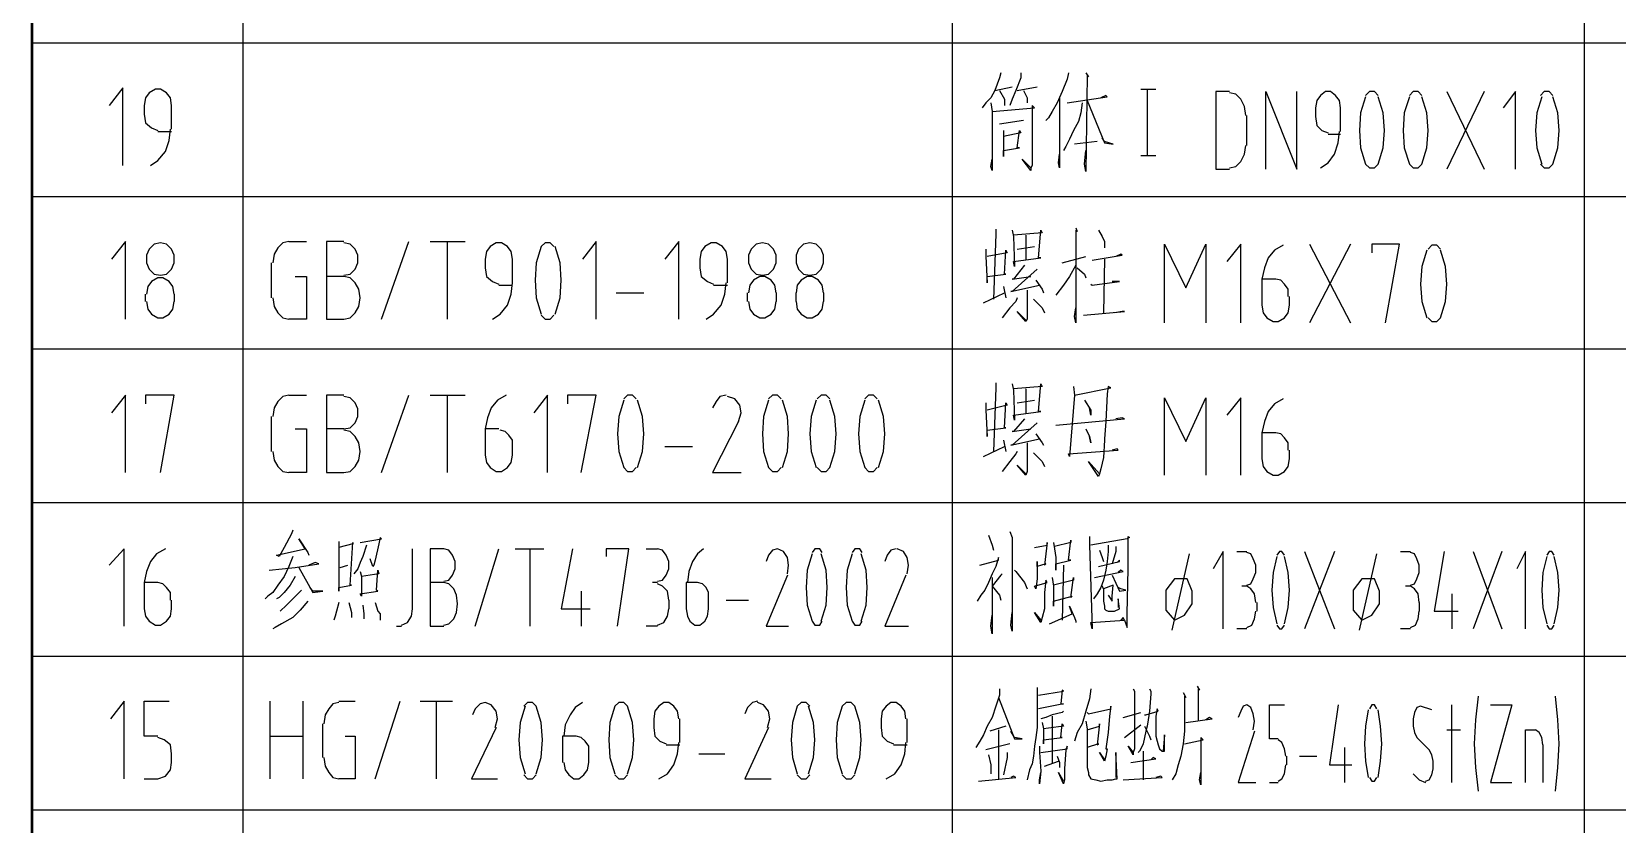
# Model space of a CAD drawing. Header units: millimetres. Extents: x -830 to 4759, y -3917 to 4295.
# Drawn here: x 2959 to 3786, y -2190 to -1777 of the extents above; entities that cross this region are included whole.
import ezdxf

# ---------------------------------------------------------------- set-up
doc = ezdxf.new("R2010")
doc.units = ezdxf.units.MM
doc.layers.add('1', color=7, linetype='Continuous')

msp = doc.modelspace()

# ---------------------------------------------------------------- linework, layer by layer
at = {"layer": '1', "color": 0, "lineweight": 50}
for points in [[(2959.08, -1702.61), (2959.08, -1782.75)], [(2959.08, -1782.75), (2959.08, -1862.9)], [(2959.08, -1862.9), (2959.08, -1942.39)], [(2959.08, -1942.39), (2959.08, -2022.54)], [(2959.08, -2022.54), (2959.08, -2102.69)], [(2959.08, -2102.69), (2959.08, -2182.83)], [(2959.08, -2182.83), (2959.08, -2262.33)]]:
    msp.add_lwpolyline(points, dxfattribs=at)
at = {"layer": '1', "color": 0, "lineweight": 25}
for points in [[(3069.2, -1702.61), (3069.2, -1782.75)], [(3439.31, -1702.61), (3439.31, -1782.75)], [(3769.02, -1702.61), (3769.02, -1782.75)], [(2959.08, -1782.75), (4758.8, -1782.75)], [(2959.08, -1782.75), (4758.8, -1782.75)], [(3069.2, -1782.75), (3069.2, -1862.9)], [(3439.31, -1782.75), (3439.31, -1862.9)], [(3769.02, -1782.75), (3769.02, -1862.9)], [(3464.73, -1798.39), (3464.07, -1801), (3461.47, -1807.51), (3459.51, -1811.42), (3456.91, -1814.03), (3454.95, -1816.64)], [(3475.15, -1798.39), (3475.15, -1801), (3472.54, -1807.51), (3470.59, -1812.07), (3469.29, -1815.33)], [(3499.91, -1798.39), (3499.26, -1801.65), (3496.65, -1808.16), (3494.05, -1814.03), (3491.44, -1818.59), (3489.49, -1821.85), (3488.18, -1823.15)], [(3509.03, -1798.39), (3510.34, -1800.35), (3509.69, -1799.69), (3509.03, -1849.87), (3508.38, -1845.96), (3509.03, -1838.79)], [(3006.65, -1846.61), (3006.65, -1806.21), (2999.48, -1815.33)], [(3032.06, -1815.33), (3031.41, -1811.42), (3029.46, -1808.82), (3026.2, -1806.86), (3023.59, -1806.86), (3020.33, -1808.82), (3018.38, -1811.42), (3017.73, -1815.33)], [(3461.47, -1807.51), (3470.59, -1805.56)], [(3464.07, -1807.51), (3466.68, -1812.07), (3466.68, -1815.33)], [(3473.2, -1807.51), (3483.62, -1805.56)], [(3476.45, -1807.51), (3478.41, -1811.42), (3478.41, -1814.03)], [(3495.35, -1810.77), (3495.35, -1847.91), (3494.7, -1845.31), (3495.35, -1840.74)], [(3499.26, -1814.03), (3520.11, -1810.77), (3519.46, -1810.12), (3516.85, -1811.42)], [(3537.7, -1806.86), (3545.52, -1806.86)], [(3540.96, -1806.86), (3540.96, -1841.4)], [(3583.97, -1808.16), (3576.8, -1808.16), (3576.8, -1848.56)], [(3592.44, -1820.55), (3591.79, -1815.98), (3589.83, -1812.07), (3587.23, -1809.47), (3583.97, -1808.82)], [(3602.86, -1848.56), (3602.86, -1808.16), (3619.15, -1848.56), (3619.15, -1808.16)], [(3641.96, -1816.64), (3641.31, -1812.73), (3639.35, -1810.12), (3636.75, -1808.16), (3634.14, -1808.16), (3631.54, -1810.12), (3629.58, -1812.73), (3628.93, -1816.64)], [(3654.99, -1810.77), (3652.39, -1819.24), (3651.73, -1828.36), (3652.39, -1837.49), (3654.99, -1845.96)], [(3661.51, -1810.12), (3659.55, -1808.16), (3656.95, -1808.16), (3654.99, -1810.12)], [(3654.99, -1845.96), (3656.95, -1847.91), (3659.55, -1847.91), (3661.51, -1845.96), (3664.12, -1837.49), (3664.77, -1828.36), (3664.12, -1819.24), (3661.51, -1810.77)], [(3677.8, -1810.77), (3675.19, -1819.24), (3674.54, -1828.36), (3675.19, -1837.49), (3677.8, -1845.96)], [(3684.31, -1810.12), (3682.36, -1808.16), (3679.75, -1808.16), (3677.8, -1810.12)], [(3677.8, -1845.96), (3679.75, -1847.91), (3682.36, -1847.91), (3684.31, -1845.96), (3686.92, -1837.49), (3687.57, -1828.36), (3686.92, -1819.24), (3684.31, -1810.77)], [(3697.35, -1808.16), (3716.89, -1848.56)], [(3716.89, -1808.16), (3697.35, -1848.56)], [(3733.18, -1848.56), (3733.18, -1808.16), (3726.67, -1816.64)], [(3746.87, -1810.77), (3744.26, -1819.24), (3743.61, -1828.36), (3744.26, -1837.49), (3746.87, -1845.96)], [(3752.73, -1810.12), (3750.78, -1808.16), (3748.17, -1808.16), (3746.22, -1810.12)], [(3746.22, -1845.96), (3748.17, -1847.91), (3750.78, -1847.91), (3752.73, -1845.96), (3755.34, -1837.49), (3755.99, -1828.36), (3755.34, -1819.24), (3752.73, -1810.77)], [(3017.73, -1815.33), (3017.73, -1819.89)], [(3032.06, -1827.71), (3032.06, -1815.33)], [(3459.51, -1814.03), (3460.16, -1818.59), (3460.16, -1834.23), (3460.16, -1849.22), (3459.51, -1847.26), (3460.16, -1843.35)], [(3460.16, -1818.59), (3482.32, -1816.64), (3481.02, -1815.33), (3481.02, -1819.24), (3481.02, -1842.05), (3481.02, -1846.61), (3480.36, -1847.91), (3480.36, -1849.22), (3475.8, -1843.35), (3480.36, -1847.91)], [(3507.08, -1814.03), (3506.43, -1819.24), (3505.12, -1823.8), (3502.52, -1828.36), (3500.56, -1832.93), (3498.61, -1836.84), (3497.31, -1838.79)], [(3509.69, -1812.73), (3518.81, -1834.88), (3523.37, -1835.53), (3518.81, -1834.23), (3517.51, -1832.27)], [(3628.93, -1816.64), (3628.93, -1821.2)], [(3641.96, -1829.02), (3641.96, -1816.64)], [(3017.73, -1819.89), (3018.38, -1824.45), (3021.64, -1827.06), (3024.9, -1828.36)], [(3020.99, -1846.61), (3024.9, -1844), (3028.81, -1839.44), (3030.76, -1833.58), (3031.41, -1827.71)], [(3476.45, -1823.15), (3464.07, -1825.11)], [(3593.09, -1836.18), (3593.09, -1820.55)], [(3628.93, -1821.2), (3629.58, -1825.76), (3632.19, -1828.36), (3635.44, -1829.67)], [(3024.9, -1829.02), (3032.06, -1829.02)], [(3466.03, -1828.36), (3466.03, -1831.62), (3466.03, -1842.05), (3466.03, -1838.79), (3474.5, -1837.49), (3473.2, -1837.49), (3474.5, -1828.36), (3475.15, -1829.67), (3466.03, -1831.62)], [(3514.9, -1834.23), (3503.17, -1835.53)], [(3583.97, -1847.91), (3587.23, -1847.26), (3589.83, -1844.65), (3591.79, -1840.74), (3592.44, -1836.18)], [(3631.54, -1847.91), (3635.44, -1845.31), (3638.7, -1840.74), (3640.66, -1834.88), (3641.31, -1829.02)], [(3635.44, -1830.32), (3641.96, -1830.32)], [(3537.7, -1841.4), (3545.52, -1841.4)], [(3576.8, -1848.56), (3583.97, -1848.56)], [(2959.08, -1862.9), (4758.8, -1862.9)], [(2959.08, -1862.9), (4758.8, -1862.9)], [(3069.2, -1862.9), (3069.2, -1942.39)], [(3439.31, -1862.9), (3439.31, -1942.39)], [(3769.02, -1862.9), (3769.02, -1942.39)], [(3462.12, -1879.84), (3462.12, -1882.45), (3460.82, -1916.33)], [(3470.59, -1880.49), (3471.24, -1883.75), (3471.89, -1899.39), (3471.24, -1896.78), (3485.58, -1894.83), (3484.27, -1894.83), (3485.58, -1880.49), (3486.23, -1881.8), (3471.24, -1883.1)], [(3477.76, -1883.1), (3477.76, -1896.13)], [(3503.82, -1879.19), (3504.47, -1881.14), (3503.82, -1880.49), (3503.82, -1928.71), (3503.17, -1925.45), (3503.82, -1920.89)], [(3515.55, -1880.49), (3517.51, -1883.75), (3518.81, -1886.36), (3518.81, -1889.61)], [(3007.95, -1926.76), (3007.95, -1886.36), (3000.79, -1895.48)], [(3026.2, -1887.01), (3022.94, -1887.66), (3020.33, -1890.27), (3019.03, -1893.52), (3019.03, -1897.43), (3020.33, -1900.69), (3022.94, -1903.3), (3026.2, -1903.95), (3029.46, -1903.3), (3032.06, -1900.69), (3033.37, -1897.43), (3033.37, -1893.52), (3032.06, -1890.27), (3029.46, -1887.66), (3026.2, -1887.01)], [(3093.31, -1886.36), (3090.06, -1887.01), (3087.45, -1889.61), (3085.49, -1892.87), (3084.84, -1897.43)], [(3093.31, -1886.36), (3102.44, -1886.36)], [(3121.98, -1886.36), (3112.86, -1886.36), (3112.86, -1926.76)], [(3121.98, -1903.95), (3125.24, -1903.3), (3127.85, -1900.69), (3129.15, -1897.43), (3129.15, -1893.52), (3127.85, -1890.27), (3125.24, -1887.66), (3121.98, -1887.01)], [(3141.53, -1926.76), (3155.87, -1886.36)], [(3166.94, -1886.36), (3185.19, -1886.36)], [(3176.07, -1926.76), (3176.07, -1886.36)], [(3209.95, -1895.48), (3209.3, -1891.57), (3207.34, -1888.96), (3204.09, -1887.01), (3201.48, -1887.01), (3198.22, -1888.96), (3196.27, -1891.57), (3195.61, -1895.48)], [(3231.45, -1888.96), (3229.5, -1887.01), (3226.89, -1887.01), (3224.94, -1888.96), (3222.33, -1897.43), (3221.68, -1906.56), (3222.33, -1915.68), (3224.94, -1924.15)], [(3232.1, -1924.15), (3234.71, -1915.68), (3235.36, -1906.56), (3234.71, -1897.43), (3232.1, -1888.96)], [(3253.61, -1926.76), (3253.61, -1886.36), (3246.44, -1895.48)], [(3296.61, -1926.76), (3296.61, -1886.36), (3289.45, -1895.48)], [(3322.03, -1895.48), (3321.37, -1891.57), (3319.42, -1888.96), (3316.16, -1887.01), (3313.55, -1887.01), (3310.3, -1888.96), (3308.34, -1891.57), (3307.69, -1895.48)], [(3340.27, -1887.01), (3337.01, -1887.66), (3334.41, -1890.27), (3333.1, -1893.52), (3333.1, -1897.43), (3334.41, -1900.69), (3337.01, -1903.3), (3340.27, -1903.95), (3343.53, -1903.3), (3346.13, -1900.69), (3347.44, -1897.43), (3347.44, -1893.52), (3346.13, -1890.27), (3343.53, -1887.66), (3340.27, -1887.01)], [(3365.03, -1887.01), (3361.77, -1887.66), (3359.17, -1890.27), (3357.86, -1893.52), (3357.86, -1897.43), (3359.17, -1900.69), (3361.77, -1903.3), (3365.03, -1903.95), (3368.29, -1903.3), (3370.9, -1900.69), (3372.2, -1897.43), (3372.2, -1893.52), (3370.9, -1890.27), (3368.29, -1887.66), (3365.03, -1887.01)], [(3456.91, -1890.27), (3456.91, -1894.18), (3457.56, -1907.86), (3457.56, -1904.6), (3467.33, -1903.3), (3466.68, -1903.3), (3467.33, -1890.92), (3467.98, -1892.22), (3457.56, -1894.18)], [(3473.2, -1890.27), (3482.32, -1888.96)], [(3496.65, -1897.43), (3509.03, -1894.18)], [(3512.29, -1896.13), (3527.93, -1893.52), (3527.28, -1892.87), (3524.67, -1894.18)], [(3550.09, -1928.71), (3550.09, -1887.66), (3561.16, -1910.47), (3571.59, -1887.66), (3571.59, -1928.71)], [(3589.83, -1928.71), (3589.83, -1887.66), (3582.67, -1896.78)], [(3611.99, -1888.31), (3607.43, -1890.92), (3604.17, -1894.83), (3602.21, -1900.04), (3600.91, -1905.9)], [(3625.67, -1887.66), (3647.17, -1928.71)], [(3647.17, -1887.66), (3625.67, -1928.71)], [(3665.42, -1928.71), (3672.59, -1887.66), (3658.25, -1887.66), (3658.25, -1892.22)], [(3686.92, -1890.92), (3684.31, -1899.39), (3683.66, -1908.51), (3684.31, -1917.63), (3686.92, -1926.1)], [(3694.09, -1890.27), (3692.13, -1888.31), (3689.53, -1888.31), (3687.57, -1890.27)], [(3687.57, -1926.1), (3689.53, -1928.06), (3692.13, -1928.06), (3694.09, -1926.1), (3696.7, -1917.63), (3697.35, -1908.51), (3696.7, -1899.39), (3694.09, -1890.92)], [(3084.19, -1915.68), (3084.19, -1897.43)], [(3195.61, -1895.48), (3195.61, -1900.04)], [(3195.61, -1900.04), (3196.27, -1904.6), (3199.52, -1907.21), (3202.78, -1908.51)], [(3209.95, -1907.86), (3209.95, -1895.48)], [(3307.69, -1895.48), (3307.69, -1900.04)], [(3307.69, -1900.04), (3308.34, -1904.6), (3311.6, -1907.21), (3314.86, -1908.51)], [(3322.03, -1907.86), (3322.03, -1895.48)], [(3483.62, -1900.69), (3470.59, -1912.42), (3469.94, -1912.42), (3484.93, -1909.16)], [(3477.11, -1898.74), (3471.24, -1905.9), (3470.59, -1905.9), (3480.36, -1904.6)], [(3503.82, -1898.74), (3500.56, -1904.6), (3497.31, -1909.16), (3493.4, -1914.38)], [(3504.47, -1900.04), (3508.38, -1903.3), (3509.03, -1905.25)], [(3518.81, -1895.48), (3518.16, -1923.5)], [(3033.37, -1913.72), (3032.71, -1909.81), (3030.76, -1907.21), (3027.5, -1905.25), (3024.9, -1905.25), (3021.64, -1907.21), (3019.68, -1909.81), (3019.03, -1913.72)], [(3096.57, -1904.6), (3102.44, -1904.6), (3102.44, -1926.76), (3093.31, -1926.76)], [(3121.98, -1904.6), (3112.86, -1904.6)], [(3121.98, -1926.76), (3125.24, -1926.1), (3127.85, -1923.5), (3129.8, -1920.24), (3130.45, -1915.68), (3129.8, -1911.12), (3127.85, -1907.86), (3125.24, -1905.25), (3121.98, -1904.6)], [(3199.52, -1926.76), (3203.43, -1924.15), (3207.34, -1919.59), (3209.3, -1913.72), (3209.95, -1907.86)], [(3202.78, -1909.16), (3209.95, -1909.16)], [(3310.95, -1926.76), (3314.86, -1924.15), (3318.77, -1919.59), (3320.72, -1913.72), (3321.37, -1907.86)], [(3314.86, -1909.16), (3322.03, -1909.16)], [(3347.44, -1913.07), (3346.79, -1909.16), (3344.83, -1906.56), (3341.57, -1904.6), (3338.97, -1904.6), (3335.71, -1906.56), (3333.75, -1909.16), (3333.1, -1913.07)], [(3372.2, -1913.07), (3371.55, -1909.16), (3369.59, -1906.56), (3366.33, -1904.6), (3363.73, -1904.6), (3360.47, -1906.56), (3358.51, -1909.16), (3357.86, -1913.07)], [(3466.03, -1909.81), (3467.33, -1915.68)], [(3482.97, -1906.56), (3486.23, -1911.12), (3486.88, -1913.07)], [(3511.64, -1908.51), (3512.29, -1909.16), (3526.63, -1907.21), (3525.98, -1907.21), (3522.72, -1907.21)], [(3600.91, -1905.9), (3600.91, -1919.59)], [(3608.08, -1905.9), (3600.91, -1905.9)], [(3614.59, -1915.03), (3614.59, -1911.12), (3612.64, -1908.51), (3610.68, -1906.56), (3608.08, -1905.9)], [(3018.38, -1917.63), (3018.38, -1913.72)], [(3019.03, -1917.63), (3019.68, -1921.54), (3021.64, -1924.15), (3024.9, -1926.1), (3027.5, -1926.1), (3030.76, -1924.15), (3032.71, -1921.54), (3033.37, -1917.63)], [(3033.37, -1913.72), (3033.37, -1917.63)], [(3084.84, -1915.68), (3085.49, -1920.24), (3087.45, -1923.5), (3090.06, -1926.1), (3093.31, -1926.76)], [(3264.03, -1913.07), (3278.37, -1913.07)], [(3332.45, -1917.63), (3332.45, -1913.07)], [(3333.1, -1917.63), (3333.75, -1921.54), (3335.71, -1924.15), (3338.97, -1926.1), (3341.57, -1926.1), (3344.83, -1924.15), (3346.79, -1921.54), (3347.44, -1917.63)], [(3347.44, -1913.07), (3347.44, -1917.63)], [(3357.86, -1917.63), (3357.86, -1913.07)], [(3357.86, -1917.63), (3358.51, -1921.54), (3360.47, -1924.15), (3363.73, -1926.1), (3366.33, -1926.1), (3369.59, -1924.15), (3371.55, -1921.54), (3372.2, -1917.63)], [(3372.2, -1913.07), (3372.2, -1917.63)], [(3455.6, -1918.29), (3466.68, -1913.07)], [(3473.2, -1915.68), (3472.54, -1917.63), (3469.29, -1920.89), (3465.38, -1926.1)], [(3478.41, -1911.77), (3478.41, -1921.54), (3478.41, -1924.15), (3478.41, -1926.76), (3477.76, -1928.06), (3473.2, -1922.85), (3477.76, -1927.41)], [(3481.67, -1916.33), (3486.23, -1920.89), (3487.53, -1923.5)], [(3615.25, -1919.59), (3615.25, -1915.03)], [(3112.86, -1926.76), (3121.98, -1926.76)], [(3224.94, -1924.8), (3226.89, -1926.76), (3229.5, -1926.76), (3231.45, -1924.8)], [(3507.73, -1924.8), (3529.23, -1922.85), (3527.93, -1922.85), (3524.02, -1923.5)], [(3600.91, -1919.59), (3601.56, -1923.5), (3603.52, -1926.1), (3606.77, -1928.06), (3609.38, -1928.06), (3612.64, -1926.1), (3614.59, -1923.5), (3615.25, -1919.59)], [(2959.08, -1942.39), (4758.8, -1942.39)], [(2959.08, -1942.39), (4758.8, -1942.39)], [(3069.2, -1942.39), (3069.2, -2022.54)], [(3439.31, -1942.39), (3439.31, -2022.54)], [(3769.02, -1942.39), (3769.02, -2022.54)], [(3462.12, -1959.99), (3462.12, -1962.59), (3460.82, -1995.83)], [(3007.95, -2006.9), (3007.95, -1966.5), (3000.79, -1975.63)], [(3026.2, -2006.9), (3033.37, -1966.5), (3018.38, -1966.5), (3018.38, -1971.06)], [(3093.31, -1966.5), (3090.06, -1967.16), (3087.45, -1969.76), (3085.49, -1973.02), (3084.84, -1977.58)], [(3093.31, -1966.5), (3102.44, -1966.5)], [(3121.98, -1966.5), (3112.86, -1966.5), (3112.86, -2006.9)], [(3121.98, -1984.1), (3125.24, -1983.45), (3127.85, -1980.84), (3129.15, -1977.58), (3129.15, -1973.67), (3127.85, -1970.41), (3125.24, -1967.81), (3121.98, -1967.16)], [(3141.53, -2006.9), (3155.87, -1966.5)], [(3166.94, -1966.5), (3185.19, -1966.5)], [(3176.07, -2006.9), (3176.07, -1966.5)], [(3206.69, -1966.5), (3202.13, -1969.11), (3198.87, -1973.02), (3196.92, -1978.23), (3195.61, -1984.1)], [(3228.19, -2006.9), (3228.19, -1966.5), (3221.03, -1975.63)], [(3245.79, -2006.9), (3253.61, -1966.5), (3238.62, -1966.5), (3238.62, -1971.06)], [(3274.46, -1968.46), (3272.5, -1966.5), (3269.9, -1966.5), (3267.94, -1968.46)], [(3321.37, -1966.5), (3318.12, -1967.16), (3316.16, -1969.76), (3314.21, -1973.02)], [(3327.89, -1980.19), (3329.19, -1975.63), (3328.54, -1971.72), (3325.93, -1968.46), (3322.03, -1967.16)], [(3350.04, -1968.46), (3348.09, -1966.5), (3345.48, -1966.5), (3343.53, -1968.46)], [(3375.46, -1968.46), (3373.5, -1966.5), (3370.9, -1966.5), (3368.94, -1968.46)], [(3400.22, -1968.46), (3398.26, -1966.5), (3395.66, -1966.5), (3393.7, -1968.46)], [(3470.59, -1960.64), (3471.24, -1963.9), (3471.89, -1979.54), (3471.24, -1976.93), (3485.58, -1974.97), (3484.27, -1974.97), (3485.58, -1960.64), (3486.23, -1961.94), (3471.24, -1963.25)], [(3477.76, -1963.25), (3477.76, -1976.28)], [(3502.52, -1961.94), (3503.17, -1966.5), (3500.56, -1998.43), (3499.91, -1997.13), (3525.98, -1995.17), (3525.32, -1994.52), (3522.72, -1995.17)], [(3503.17, -1966.5), (3522.07, -1962.59), (3520.76, -1961.94), (3520.11, -1965.85), (3519.46, -1980.19), (3518.81, -1989.31), (3518.81, -1989.96), (3518.16, -1999.08), (3516.85, -2004.95), (3516.2, -2007.55), (3515.55, -2008.86), (3510.34, -2001.04), (3516.2, -2007.55)], [(3550.09, -2008.21), (3550.09, -1967.81), (3561.16, -1990.61), (3571.59, -1967.81), (3571.59, -2008.21)], [(3589.83, -2008.21), (3589.83, -1967.81), (3582.67, -1976.93)], [(3611.99, -1968.46), (3607.43, -1971.06), (3604.17, -1974.97), (3602.21, -1980.19), (3600.91, -1986.05)], [(3267.94, -1969.11), (3265.34, -1977.58), (3264.68, -1986.7), (3265.34, -1995.83), (3267.94, -2004.3)], [(3275.11, -2004.3), (3277.72, -1995.83), (3278.37, -1986.7), (3277.72, -1977.58), (3275.11, -1969.11)], [(3343.53, -1969.11), (3340.92, -1977.58), (3340.27, -1986.7), (3340.92, -1995.83), (3343.53, -2004.3)], [(3350.7, -2004.3), (3353.3, -1995.83), (3353.95, -1986.7), (3353.3, -1977.58), (3350.7, -1969.11)], [(3368.29, -1969.11), (3365.68, -1977.58), (3365.03, -1986.7), (3365.68, -1995.83), (3368.29, -2004.3)], [(3368.94, -2004.3), (3370.9, -2006.25), (3373.5, -2006.25), (3375.46, -2004.3), (3378.06, -1995.83), (3378.71, -1986.7), (3378.06, -1977.58), (3375.46, -1969.11)], [(3393.7, -1969.11), (3391.09, -1977.58), (3390.44, -1986.7), (3391.09, -1995.83), (3393.7, -2004.3)], [(3400.87, -2004.3), (3403.48, -1995.83), (3404.13, -1986.7), (3403.48, -1977.58), (3400.87, -1969.11)], [(3456.91, -1970.41), (3456.91, -1974.32), (3457.56, -1988.01), (3457.56, -1984.75), (3467.33, -1983.45), (3466.68, -1983.45), (3467.33, -1970.41), (3467.98, -1971.72), (3457.56, -1974.32)], [(3473.2, -1970.41), (3482.32, -1969.11)], [(3508.38, -1969.11), (3511.64, -1974.32), (3511.64, -1976.93), (3510.99, -1973.02)], [(3084.19, -1995.83), (3084.19, -1977.58)], [(3096.57, -1984.1), (3102.44, -1984.1), (3102.44, -2006.9), (3093.31, -2006.9)], [(3121.98, -1984.1), (3112.86, -1984.1)], [(3121.98, -2006.9), (3125.24, -2006.25), (3127.85, -2003.64), (3129.8, -2000.39), (3130.45, -1995.83), (3129.8, -1991.26), (3127.85, -1988.01), (3125.24, -1985.4), (3121.98, -1984.75)], [(3195.61, -1984.1), (3195.61, -1997.78)], [(3202.78, -1984.1), (3195.61, -1984.1)], [(3209.95, -1993.87), (3209.95, -1989.96), (3208, -1987.35), (3206.04, -1985.4), (3203.43, -1984.75)], [(3327.89, -1980.19), (3314.21, -2006.9), (3329.19, -2006.9)], [(3483.62, -1980.84), (3470.59, -1992.57), (3469.94, -1992.57), (3484.93, -1989.31)], [(3477.11, -1978.88), (3471.24, -1985.4), (3470.59, -1985.4), (3480.36, -1984.1)], [(3493.4, -1982.14), (3529.23, -1978.88), (3527.93, -1978.23), (3524.67, -1978.88)], [(3509.03, -1984.1), (3510.99, -1988.01), (3511.64, -1991.26), (3510.99, -1988.01)], [(3209.95, -1997.78), (3209.95, -1993.22)], [(3289.45, -1993.22), (3303.78, -1993.22)], [(3455.6, -1998.43), (3466.68, -1993.22)], [(3466.03, -1989.96), (3467.33, -1995.83)], [(3478.41, -1991.26), (3478.41, -2001.69), (3478.41, -2004.3), (3478.41, -2006.25), (3477.76, -2008.21), (3473.2, -2002.99), (3477.76, -2007.55)], [(3482.97, -1986.7), (3486.23, -1991.26), (3486.88, -1992.57)], [(3600.91, -1986.05), (3600.91, -1999.74)], [(3608.08, -1986.05), (3600.91, -1986.05)], [(3614.59, -1995.17), (3614.59, -1991.26), (3612.64, -1988.66), (3610.68, -1986.7), (3608.08, -1986.05)], [(3084.84, -1995.83), (3085.49, -2000.39), (3087.45, -2003.64), (3090.06, -2006.25), (3093.31, -2006.9)], [(3195.61, -1997.78), (3196.27, -2001.69), (3198.22, -2004.3), (3201.48, -2006.25), (3204.09, -2006.25), (3207.34, -2004.3), (3209.3, -2001.69), (3209.95, -1997.78)], [(3473.2, -1995.83), (3472.54, -1997.13), (3469.29, -2001.04), (3465.38, -2006.25)], [(3481.67, -1996.48), (3486.23, -2001.04), (3487.53, -2003.64)], [(3600.91, -1999.74), (3601.56, -2003.64), (3603.52, -2006.25), (3606.77, -2008.21), (3609.38, -2008.21), (3612.64, -2006.25), (3614.59, -2003.64), (3615.25, -1999.74)], [(3615.25, -1999.74), (3615.25, -1995.17)], [(3112.86, -2006.9), (3121.98, -2006.9)], [(3267.94, -2004.3), (3269.9, -2006.25), (3272.5, -2006.25), (3274.46, -2004.3)], [(3343.53, -2004.3), (3345.48, -2006.25), (3348.09, -2006.25), (3350.04, -2004.3)], [(3393.7, -2004.3), (3395.66, -2006.25), (3398.26, -2006.25), (3400.22, -2004.3)], [(2959.08, -2022.54), (4758.8, -2022.54)], [(2959.08, -2022.54), (4758.8, -2022.54)], [(3069.2, -2022.54), (3069.2, -2102.69)], [(3439.31, -2022.54), (3439.31, -2102.69)], [(3769.02, -2022.54), (3769.02, -2102.69)], [(3095.27, -2036.88), (3094.62, -2038.83), (3090.71, -2046), (3088.1, -2050.56), (3086.8, -2049.91), (3101.78, -2046.65), (3098.53, -2041.44), (3103.09, -2048.61), (3103.74, -2049.91)], [(3119.38, -2042.74), (3119.38, -2046), (3119.38, -2057.73), (3119.38, -2068.8), (3119.38, -2066.85), (3125.89, -2065.55), (3125.24, -2065.55), (3126.55, -2043.39), (3126.55, -2044.04), (3119.38, -2046)], [(3130.45, -2043.39), (3141.53, -2041.44), (3140.88, -2040.79), (3140.23, -2044.04), (3138.27, -2052.51), (3137.62, -2055.12), (3136.97, -2055.77), (3135.67, -2051.86)], [(3458.21, -2039.48), (3460.16, -2044.7), (3460.82, -2047.3)], [(3469.29, -2037.53), (3470.59, -2040.79), (3470.59, -2041.44), (3470.59, -2085.09), (3470.59, -2087.05), (3470.59, -2089.66), (3469.94, -2086.4), (3470.59, -2079.88)], [(3492.09, -2043.39), (3492.74, -2046.65), (3493.4, -2051.21), (3493.4, -2057.73), (3493.4, -2054.47), (3501.22, -2052.51), (3499.91, -2052.51), (3501.22, -2042.09), (3501.22, -2043.39), (3492.74, -2045.35)], [(3510.99, -2040.13), (3510.99, -2044.7), (3512.29, -2088.35), (3511.64, -2085.09), (3529.23, -2083.79), (3528.58, -2082.49), (3527.28, -2083.79), (3529.23, -2083.79), (3530.54, -2087.7), (3530.54, -2085.75), (3530.54, -2080.53), (3531.19, -2057.08), (3531.19, -2040.13), (3531.84, -2040.79), (3530.54, -2041.44), (3511.64, -2044.7)], [(3007.3, -2087.05), (3007.3, -2046.65), (2999.48, -2055.12)], [(3028.81, -2046.65), (3024.24, -2049.26), (3020.99, -2053.17), (3019.03, -2058.38), (3017.73, -2064.24)], [(3095.27, -2050.56), (3093.31, -2055.77), (3090.71, -2060.99), (3087.45, -2065.55), (3084.84, -2069.46), (3082.24, -2071.41), (3080.93, -2072.71)], [(3133.71, -2044.7), (3131.76, -2050.56), (3130.45, -2053.82), (3129.15, -2057.08), (3127.2, -2059.68)], [(3157.82, -2077.93), (3157.82, -2046.65)], [(3174.11, -2046.65), (3166.94, -2046.65), (3166.94, -2087.05)], [(3174.11, -2063.59), (3176.72, -2062.94), (3178.67, -2060.33), (3179.98, -2057.08), (3179.98, -2053.17), (3178.67, -2049.91), (3176.72, -2047.3), (3174.11, -2046.65)], [(3190.4, -2087.05), (3202.78, -2046.65)], [(3211.25, -2046.65), (3226.24, -2046.65)], [(3219.07, -2087.05), (3219.07, -2046.65)], [(3241.23, -2046.65), (3235.36, -2077.93), (3250.35, -2077.93)], [(3264.68, -2087.05), (3270.55, -2046.65), (3258.82, -2046.65), (3258.82, -2050.56)], [(3279.67, -2046.65), (3285.54, -2046.65)], [(3285.54, -2063.59), (3288.14, -2062.94), (3290.1, -2060.33), (3291.4, -2057.08), (3291.4, -2053.17), (3290.1, -2049.91), (3288.14, -2047.3), (3285.54, -2046.65)], [(3309.64, -2046.65), (3306.39, -2049.26), (3303.78, -2053.17), (3301.83, -2058.38), (3301.17, -2064.24)], [(3353.3, -2059.68), (3353.95, -2055.12), (3353.3, -2051.21), (3351.35, -2047.95), (3348.09, -2046.65), (3345.48, -2047.3), (3343.53, -2049.91), (3342.22, -2053.17)], [(3366.33, -2049.26), (3363.73, -2057.73), (3363.08, -2066.85), (3363.73, -2075.97), (3366.33, -2084.44)], [(3371.55, -2048.61), (3370.24, -2046.65), (3367.64, -2046.65), (3366.33, -2048.61)], [(3370.9, -2084.44), (3373.5, -2075.97), (3374.15, -2066.85), (3373.5, -2057.73), (3370.9, -2049.26)], [(3387.19, -2049.26), (3384.58, -2057.73), (3383.93, -2066.85), (3384.58, -2075.97), (3387.19, -2084.44)], [(3392.4, -2048.61), (3391.09, -2046.65), (3388.49, -2046.65), (3387.19, -2048.61)], [(3391.75, -2084.44), (3394.35, -2075.97), (3395, -2066.85), (3394.35, -2057.73), (3391.75, -2049.26)], [(3409.99, -2046.65), (3407.38, -2047.3), (3405.43, -2049.91), (3404.13, -2053.17)], [(3415.86, -2059.68), (3416.51, -2055.12), (3415.86, -2051.21), (3413.9, -2047.95), (3410.64, -2046.65)], [(3453.65, -2055.12), (3463.42, -2052.51), (3463.42, -2051.21), (3462.12, -2055.77), (3460.16, -2059.68), (3458.21, -2064.24), (3456.25, -2068.15), (3454.3, -2070.76), (3452.35, -2074.02)], [(3482.32, -2046), (3488.83, -2044.7), (3488.83, -2043.39), (3487.53, -2055.12), (3488.18, -2054.47), (3483.62, -2055.77), (3483.62, -2053.17), (3483.62, -2057.08), (3483.62, -2062.29), (3482.97, -2067.5), (3482.32, -2066.2), (3488.83, -2064.24), (3488.18, -2062.94), (3487.53, -2069.46), (3487.53, -2077.93), (3486.23, -2082.49), (3485.58, -2085.09), (3482.32, -2079.88), (3485.58, -2083.79)], [(3520.76, -2044.7), (3520.76, -2047.95), (3520.11, -2053.17), (3519.46, -2057.73), (3518.16, -2062.94), (3516.85, -2066.85), (3514.9, -2070.11), (3512.94, -2072.71)], [(3516.2, -2047.3), (3517.51, -2051.21), (3518.16, -2053.17)], [(3524.67, -2045.35), (3524.67, -2047.95), (3522.72, -2054.47)], [(3553.99, -2089), (3563.12, -2049.26)], [(3580.71, -2088.35), (3580.71, -2047.95), (3575.5, -2057.08)], [(3587.88, -2047.95), (3593.09, -2047.95)], [(3593.09, -2065.55), (3595.05, -2064.9), (3596.35, -2062.29), (3597.65, -2059.03), (3597.65, -2055.12), (3596.35, -2051.86), (3595.05, -2049.26), (3593.09, -2048.61)], [(3608.73, -2050.56), (3606.77, -2059.03), (3606.12, -2068.15), (3606.77, -2077.28), (3608.73, -2085.75)], [(3612.64, -2049.91), (3611.34, -2047.95), (3610.03, -2047.95), (3608.73, -2049.91)], [(3612.64, -2085.75), (3614.59, -2077.28), (3615.25, -2068.15), (3614.59, -2059.03), (3612.64, -2050.56)], [(3623.06, -2047.95), (3638.7, -2088.35)], [(3638.7, -2047.95), (3623.06, -2088.35)], [(3651.73, -2089), (3660.86, -2049.26)], [(3673.24, -2047.95), (3678.45, -2047.95)], [(3678.45, -2065.55), (3680.41, -2064.9), (3681.71, -2062.29), (3683.01, -2059.03), (3683.01, -2055.12), (3681.71, -2051.86), (3680.41, -2049.26), (3678.45, -2048.61)], [(3696.04, -2047.95), (3690.83, -2079.23), (3703.21, -2079.23)], [(3711.03, -2047.95), (3726.02, -2088.35)], [(3726.02, -2047.95), (3711.03, -2088.35)], [(3738.4, -2088.35), (3738.4, -2047.95), (3733.84, -2057.08)], [(3749.47, -2050.56), (3747.52, -2059.03), (3746.87, -2068.15), (3747.52, -2077.28), (3749.47, -2085.75)], [(3753.38, -2049.91), (3752.08, -2047.95), (3750.78, -2047.95), (3749.47, -2049.91)], [(3753.38, -2085.75), (3755.34, -2077.28), (3755.99, -2068.15), (3755.34, -2059.03), (3753.38, -2050.56)], [(3082.89, -2057.73), (3096.57, -2056.42), (3108.95, -2054.47), (3107, -2053.82), (3103.74, -2055.12)], [(3098.53, -2056.42), (3105.69, -2069.46), (3110.91, -2068.8), (3105.69, -2068.8), (3104.39, -2066.85)], [(3120.03, -2056.42), (3123.94, -2055.12)], [(3130.45, -2058.38), (3131.11, -2060.99), (3131.11, -2071.41), (3130.45, -2070.11), (3139.58, -2068.8), (3138.93, -2068.15), (3139.58, -2057.73), (3140.23, -2059.68), (3131.11, -2060.99)], [(3465.38, -2059.68), (3464.73, -2060.33), (3460.16, -2066.2), (3464.07, -2070.76), (3464.73, -2073.37)], [(3471.89, -2057.73), (3472.54, -2058.38), (3477.11, -2064.24), (3478.41, -2067.5)], [(3497.31, -2055.12), (3496.65, -2083.79)], [(3513.6, -2061.64), (3528.58, -2058.38), (3527.28, -2057.73), (3525.98, -2059.03)], [(3515.55, -2055.77), (3526.63, -2053.17), (3526.63, -2052.51), (3525.32, -2053.82)], [(3017.73, -2064.24), (3017.73, -2077.93)], [(3024.9, -2064.24), (3017.73, -2064.24)], [(3031.41, -2073.37), (3031.41, -2069.46), (3029.46, -2066.85), (3027.5, -2064.9), (3024.9, -2064.24)], [(3096.57, -2060.99), (3093.97, -2065.55), (3090.71, -2069.46), (3088.1, -2072.06), (3086.8, -2072.71)], [(3174.11, -2064.24), (3166.94, -2064.24)], [(3174.11, -2086.4), (3176.72, -2085.75), (3179.32, -2083.14), (3180.63, -2079.88), (3181.28, -2075.32), (3180.63, -2070.76), (3179.32, -2067.5), (3176.72, -2064.9), (3174.11, -2064.24)], [(3285.54, -2064.24), (3282.93, -2064.24)], [(3291.4, -2073.37), (3290.75, -2068.8), (3288.14, -2066.2), (3285.54, -2064.9)], [(3300.52, -2064.24), (3300.52, -2077.93)], [(3306.39, -2064.24), (3300.52, -2064.24)], [(3312.25, -2073.37), (3312.25, -2069.46), (3310.95, -2066.85), (3308.99, -2064.9), (3306.39, -2064.24)], [(3353.3, -2060.33), (3342.22, -2087.05), (3353.95, -2087.05)], [(3415.2, -2060.33), (3404.13, -2087.05), (3416.51, -2087.05)], [(3460.16, -2061.64), (3460.16, -2062.29), (3460.16, -2090.96), (3459.51, -2087.05), (3460.16, -2081.19)], [(3491.44, -2061.64), (3492.09, -2066.2), (3492.09, -2070.76), (3492.09, -2076.62), (3492.09, -2074.02), (3501.87, -2071.41), (3501.22, -2072.06), (3502.52, -2061.64), (3502.52, -2062.94), (3492.09, -2065.55)], [(3520.76, -2070.76), (3522.72, -2074.02), (3522.72, -2071.41), (3523.37, -2065.55), (3518.16, -2067.5), (3517.51, -2066.2), (3518.16, -2067.5), (3518.16, -2074.02), (3518.81, -2076.62), (3518.81, -2077.93), (3519.46, -2078.58), (3520.76, -2079.23), (3524.02, -2079.23), (3526.63, -2077.93), (3525.98, -2072.71), (3525.98, -2077.28)], [(3522.72, -2060.33), (3526.63, -2068.8), (3529.89, -2068.15), (3527.28, -2067.5), (3525.98, -2066.85)], [(3550.74, -2078.58), (3555.3, -2083.79), (3560.51, -2081.19), (3564.42, -2075.32), (3564.42, -2068.8), (3561.81, -2062.29), (3555.3, -2062.29), (3550.74, -2068.15), (3550.74, -2078.58)], [(3593.09, -2066.2), (3590.48, -2066.2)], [(3597.65, -2074.67), (3597, -2070.11), (3595.05, -2067.5), (3593.09, -2066.2)], [(3648.48, -2078.58), (3653.04, -2083.79), (3658.25, -2081.19), (3662.16, -2075.32), (3662.16, -2068.8), (3659.55, -2062.29), (3653.04, -2062.29), (3648.48, -2068.15), (3648.48, -2078.58)], [(3678.45, -2066.2), (3675.84, -2066.2)], [(3683.01, -2074.67), (3682.36, -2070.11), (3680.41, -2067.5), (3678.45, -2066.2)], [(3032.06, -2077.93), (3032.06, -2073.37)], [(3103.09, -2074.02), (3099.18, -2078.58), (3095.27, -2082.49), (3089.4, -2085.75), (3086.15, -2087.7), (3084.84, -2088.35)], [(3099.83, -2068.15), (3095.27, -2072.71), (3092.01, -2075.97), (3088.75, -2079.23)], [(3119.38, -2074.67), (3118.07, -2079.23), (3117.42, -2081.84), (3116.77, -2083.79)], [(3124.59, -2074.67), (3125.89, -2079.88), (3125.89, -2082.49)], [(3131.76, -2075.97), (3132.41, -2080.53), (3132.41, -2083.14)], [(3138.27, -2074.67), (3139.58, -2079.23), (3140.88, -2080.53), (3140.88, -2083.79)], [(3245.79, -2068.8), (3245.79, -2087.05)], [(3291.4, -2073.37), (3291.4, -2077.93)], [(3312.25, -2077.93), (3312.25, -2073.37)], [(3321.37, -2073.37), (3333.1, -2073.37)], [(3598.3, -2074.67), (3598.3, -2079.23)], [(3683.01, -2074.67), (3683.01, -2079.23)], [(3699.95, -2070.11), (3699.95, -2088.35)], [(3017.73, -2077.93), (3018.38, -2081.84), (3020.33, -2084.44), (3023.59, -2086.4), (3026.2, -2086.4), (3029.46, -2084.44), (3031.41, -2081.84), (3032.06, -2077.93)], [(3151.96, -2086.4), (3155.22, -2085.09), (3157.17, -2081.84), (3157.82, -2077.93)], [(3285.54, -2086.4), (3288.79, -2085.09), (3290.75, -2081.84), (3291.4, -2077.93)], [(3300.52, -2077.93), (3301.17, -2081.84), (3302.48, -2084.44), (3305.08, -2086.4), (3307.69, -2086.4), (3310.3, -2084.44), (3311.6, -2081.84), (3312.25, -2077.93)], [(3366.33, -2084.44), (3367.64, -2086.4), (3370.24, -2086.4), (3371.55, -2084.44)], [(3387.19, -2084.44), (3388.49, -2086.4), (3391.09, -2086.4), (3392.4, -2084.44)], [(3490.14, -2085.75), (3501.87, -2080.53), (3500.56, -2076.62), (3503.17, -2082.49), (3503.82, -2084.44), (3503.82, -2085.09)], [(3593.09, -2087.7), (3595.7, -2086.4), (3597, -2083.14), (3597.65, -2079.23)], [(3678.45, -2087.7), (3681.06, -2086.4), (3682.36, -2083.14), (3683.01, -2079.23)], [(3149.35, -2087.05), (3151.96, -2087.05)], [(3166.94, -2087.05), (3174.11, -2087.05)], [(3285.54, -2087.05), (3279.67, -2087.05)], [(3593.09, -2088.35), (3587.88, -2088.35)], [(3608.73, -2086.4), (3610.03, -2088.35), (3611.34, -2088.35), (3612.64, -2086.4)], [(3678.45, -2088.35), (3673.24, -2088.35)], [(3749.47, -2086.4), (3750.78, -2088.35), (3752.08, -2088.35), (3753.38, -2086.4)], [(2959.08, -2102.69), (4758.8, -2102.69)], [(2959.08, -2102.69), (4758.8, -2102.69)], [(3069.2, -2102.69), (3069.2, -2182.83)], [(3439.31, -2102.69), (3439.31, -2182.83)], [(3769.02, -2102.69), (3769.02, -2182.83)], [(3464.07, -2119.63), (3464.07, -2122.89), (3462.12, -2128.75), (3460.16, -2134.62), (3457.56, -2139.18), (3455.6, -2143.74), (3453.65, -2147), (3451.69, -2150.25)], [(3463.42, -2124.19), (3471.89, -2145.69), (3475.8, -2145.69), (3471.89, -2145.04), (3469.94, -2141.78)], [(3483.62, -2118.98), (3483.62, -2122.89), (3483.62, -2129.4), (3483.62, -2135.92), (3483.62, -2139.83), (3482.97, -2145.04), (3482.32, -2149.6), (3481.67, -2154.82), (3481.02, -2158.73), (3479.71, -2161.98), (3478.41, -2167.2)], [(3484.27, -2122.89), (3497.31, -2120.93), (3496.65, -2120.28), (3496, -2127.45), (3497.31, -2127.45), (3484.27, -2130.06)], [(3511.64, -2119.63), (3510.99, -2124.84), (3509.03, -2131.36), (3507.08, -2137.87), (3504.47, -2142.44), (3503.17, -2147)], [(3533.8, -2119.63), (3534.45, -2120.93), (3534.45, -2147.65), (3534.45, -2150.91), (3533.8, -2152.86), (3533.8, -2154.16), (3531.19, -2149.6), (3533.8, -2152.86)], [(3542.27, -2119.63), (3542.92, -2120.93), (3542.92, -2122.24), (3542.27, -2131.36), (3541.61, -2135.92), (3540.96, -2139.18), (3540.31, -2141.78), (3539.66, -2145.04), (3539.01, -2148.3), (3537.7, -2150.91), (3537.05, -2152.21), (3536.4, -2152.86)], [(3559.86, -2121.58), (3561.16, -2124.19), (3560.51, -2123.54), (3560.51, -2133.96), (3560.51, -2141.78), (3559.86, -2148.3), (3558.56, -2154.82), (3557.25, -2159.38), (3555.95, -2163.94), (3553.99, -2167.2)], [(3567.03, -2118.33), (3568.33, -2120.28), (3567.68, -2119.63), (3567.68, -2136.57)], [(3713.64, -2123.54), (3712.33, -2135.92), (3711.68, -2148.3), (3712.33, -2160.68), (3713.64, -2173.06)], [(3754.04, -2173.06), (3755.34, -2160.68), (3755.99, -2148.3), (3755.34, -2135.92), (3754.04, -2123.54)], [(3007.3, -2166.54), (3007.3, -2126.15), (3000.13, -2135.27)], [(3024.9, -2144.39), (3017.73, -2144.39), (3017.73, -2126.15), (3030.76, -2126.15)], [(3083.54, -2166.54), (3083.54, -2126.15)], [(3100.48, -2126.15), (3100.48, -2166.54)], [(3119.38, -2126.8), (3116.12, -2127.45), (3114.16, -2130.06), (3112.21, -2133.31), (3111.56, -2137.87)], [(3119.38, -2126.15), (3127.85, -2126.15)], [(3138.27, -2166.54), (3151.31, -2126.15)], [(3161.73, -2126.15), (3178.67, -2126.15)], [(3170.2, -2166.54), (3170.2, -2126.15)], [(3200.83, -2139.83), (3202.13, -2135.27), (3201.48, -2131.36), (3198.87, -2128.1), (3195.61, -2126.8), (3193.01, -2127.45), (3190.4, -2130.06), (3189.1, -2133.31)], [(3216.47, -2128.75), (3213.86, -2137.22), (3213.21, -2146.35), (3213.86, -2155.47), (3216.47, -2163.94)], [(3222.33, -2163.94), (3224.94, -2155.47), (3225.59, -2146.35), (3224.94, -2137.22), (3222.33, -2128.75), (3220.38, -2126.8), (3217.77, -2126.8), (3215.81, -2128.75)], [(3246.44, -2126.8), (3242.53, -2129.4), (3239.92, -2133.31), (3237.32, -2138.53), (3236.67, -2144.39)], [(3269.9, -2163.94), (3272.5, -2155.47), (3273.16, -2146.35), (3272.5, -2137.22), (3269.9, -2128.75), (3267.94, -2126.8), (3265.34, -2126.8), (3263.38, -2128.75), (3260.77, -2137.22), (3260.12, -2146.35), (3260.77, -2155.47), (3263.38, -2163.94)], [(3296.61, -2135.27), (3295.96, -2131.36), (3294.01, -2128.75), (3291.4, -2126.8), (3288.79, -2126.8), (3286.19, -2128.75), (3284.23, -2131.36), (3283.58, -2135.27)], [(3337.66, -2126.15), (3335.06, -2126.8), (3332.45, -2129.4), (3331.15, -2132.66)], [(3342.88, -2139.83), (3344.18, -2135.27), (3343.53, -2131.36), (3340.92, -2128.1), (3337.66, -2126.8)], [(3365.03, -2128.75), (3363.08, -2126.8), (3360.47, -2126.8), (3358.51, -2128.75), (3355.91, -2137.22), (3355.26, -2146.35), (3355.91, -2155.47), (3358.51, -2163.94)], [(3364.38, -2163.94), (3366.99, -2155.47), (3367.64, -2146.35), (3366.99, -2137.22), (3364.38, -2128.75)], [(3388.49, -2163.94), (3391.09, -2155.47), (3391.75, -2146.35), (3391.09, -2137.22), (3388.49, -2128.75), (3386.53, -2126.8), (3383.93, -2126.8), (3381.97, -2128.75), (3379.37, -2137.22), (3378.71, -2146.35), (3379.37, -2155.47), (3381.97, -2163.94)], [(3415.2, -2135.27), (3414.55, -2131.36), (3412.6, -2128.75), (3409.99, -2126.8), (3407.38, -2126.8), (3404.78, -2128.75), (3402.82, -2131.36), (3402.17, -2135.27)], [(3497.31, -2131.36), (3496.65, -2132.01), (3491.44, -2133.31), (3488.18, -2134.62), (3485.58, -2135.27)], [(3491.44, -2133.96), (3491.44, -2158.73)], [(3509.69, -2132.01), (3510.34, -2132.66), (3522.07, -2130.06), (3522.07, -2128.75), (3521.41, -2133.96), (3520.76, -2142.44), (3519.46, -2150.91), (3520.11, -2150.91), (3519.46, -2154.82), (3518.81, -2157.42), (3516.2, -2152.86), (3518.81, -2156.77)], [(3528.58, -2134.62), (3537.7, -2132.01)], [(3539.66, -2133.31), (3540.31, -2133.31), (3546.83, -2131.36), (3546.18, -2130.06), (3545.52, -2133.96), (3545.52, -2137.22), (3545.52, -2141.78), (3545.52, -2144.39), (3546.18, -2147), (3546.83, -2148.95), (3547.48, -2150.91), (3548.78, -2152.21), (3550.09, -2152.21), (3550.09, -2143.74), (3549.43, -2152.21)], [(3596.35, -2141.13), (3597, -2136.57), (3596.35, -2132.66), (3595.05, -2129.4), (3593.09, -2128.1), (3591.14, -2128.75), (3589.83, -2131.36), (3588.53, -2134.62)], [(3609.38, -2145.69), (3604.82, -2145.69), (3604.82, -2128.1), (3612.64, -2128.1)], [(3640.66, -2128.1), (3636.1, -2159.38), (3647.83, -2159.38)], [(3656.3, -2130.71), (3654.99, -2139.18), (3654.34, -2148.3), (3654.99, -2157.42), (3656.3, -2165.89)], [(3660.86, -2130.06), (3659.55, -2128.1), (3658.25, -2128.1), (3656.95, -2130.06)], [(3661.51, -2165.89), (3662.81, -2157.42), (3663.46, -2148.3), (3662.81, -2139.18), (3661.51, -2130.71)], [(3689.53, -2130.71), (3683.66, -2128.75), (3681.71, -2129.4), (3680.41, -2132.01), (3679.75, -2135.27), (3679.75, -2139.18), (3680.41, -2142.44), (3681.71, -2145.04)], [(3699.95, -2168.5), (3699.95, -2128.1)], [(3720.15, -2128.1), (3731.23, -2128.1), (3720.15, -2168.5), (3731.23, -2168.5)], [(3110.91, -2155.47), (3110.91, -2137.87)], [(3201.48, -2139.83), (3188.45, -2166.54), (3202.13, -2166.54)], [(3283.58, -2135.27), (3283.58, -2139.83)], [(3283.58, -2139.83), (3284.23, -2144.39), (3286.84, -2147), (3290.1, -2148.3)], [(3297.26, -2147.65), (3297.26, -2135.27)], [(3343.53, -2139.83), (3331.15, -2166.54), (3344.83, -2166.54)], [(3402.17, -2135.27), (3402.17, -2139.83)], [(3402.17, -2139.83), (3402.82, -2144.39), (3405.43, -2147), (3408.69, -2148.3)], [(3415.86, -2147.65), (3415.86, -2135.27)], [(3467.33, -2139.18), (3458.86, -2141.78)], [(3463.42, -2141.13), (3463.42, -2166.54)], [(3486.23, -2137.22), (3486.88, -2140.48), (3486.88, -2148.3), (3486.88, -2146.35), (3496.65, -2145.04), (3496, -2145.04), (3496.65, -2137.87), (3497.31, -2139.18), (3486.88, -2140.48)], [(3509.03, -2136.57), (3509.69, -2140.48), (3509.69, -2160.68), (3510.34, -2163.29), (3510.34, -2164.59), (3511.64, -2166.54), (3514.25, -2167.2), (3516.85, -2167.85), (3520.11, -2167.2), (3522.72, -2167.2), (3524.67, -2166.54), (3525.32, -2166.54), (3524.67, -2152.86), (3524.67, -2165.89)], [(3509.69, -2141.13), (3516.2, -2139.18), (3516.2, -2137.87), (3514.9, -2148.95), (3515.55, -2148.3), (3509.69, -2150.25)], [(3529.23, -2145.04), (3537.7, -2138.53)], [(3539.66, -2139.18), (3542.27, -2144.39), (3542.92, -2146.35)], [(3561.16, -2137.22), (3574.85, -2135.27), (3573.54, -2134.62), (3571.59, -2135.92)], [(3597, -2141.78), (3588.53, -2168.5), (3597.65, -2168.5)], [(3697.35, -2141.13), (3704.51, -2141.13)], [(3738.4, -2168.5), (3738.4, -2141.13), (3743.61, -2141.13)], [(3747.52, -2148.95), (3746.87, -2145.04), (3745.57, -2142.44), (3743.61, -2141.13)], [(3032.06, -2153.51), (3031.41, -2148.95), (3028.15, -2146.35), (3024.9, -2145.04)], [(3083.54, -2144.39), (3100.48, -2144.39)], [(3122.64, -2144.39), (3127.85, -2144.39), (3127.85, -2166.54), (3119.38, -2166.54)], [(3236.01, -2144.39), (3236.01, -2158.07)], [(3243.18, -2144.39), (3236.01, -2144.39)], [(3249.7, -2153.51), (3249.7, -2149.6), (3247.74, -2147), (3245.79, -2145.04), (3243.18, -2144.39)], [(3286.19, -2166.54), (3290.75, -2163.94), (3294.01, -2159.38), (3295.96, -2153.51), (3296.61, -2147.65)], [(3290.1, -2148.95), (3297.26, -2148.95)], [(3404.78, -2166.54), (3409.34, -2163.94), (3412.6, -2159.38), (3414.55, -2153.51), (3415.2, -2147.65)], [(3408.69, -2148.95), (3415.86, -2148.95)], [(3469.29, -2148.3), (3456.91, -2151.56)], [(3484.93, -2149.6), (3484.93, -2152.86), (3485.58, -2162.64), (3484.93, -2169.15), (3484.93, -2167.2), (3485.58, -2163.29)], [(3485.58, -2152.86), (3499.26, -2150.91), (3499.26, -2149.6), (3498.61, -2151.56), (3497.96, -2161.33), (3497.96, -2164.59), (3497.96, -2167.2), (3497.31, -2169.15), (3494.7, -2163.29), (3497.31, -2167.85)], [(3560.51, -2148.3), (3570.28, -2146.35), (3568.98, -2145.04), (3568.98, -2169.8), (3568.33, -2167.2), (3568.98, -2163.29)], [(3613.29, -2154.82), (3612.64, -2150.91), (3611.34, -2147.65), (3609.38, -2146.35)], [(3643.92, -2150.25), (3643.92, -2168.5)], [(3681.71, -2145.04), (3688.22, -2151.56)], [(3747.52, -2148.95), (3747.52, -2168.5)], [(3024.9, -2166.54), (3028.81, -2165.24), (3031.41, -2161.98), (3032.06, -2158.07)], [(3032.06, -2158.07), (3032.06, -2153.51)], [(3111.56, -2155.47), (3112.21, -2160.03), (3114.16, -2163.29), (3116.12, -2165.89), (3119.38, -2166.54)], [(3236.67, -2158.07), (3237.32, -2161.98), (3239.27, -2164.59), (3241.88, -2166.54), (3244.48, -2166.54), (3247.09, -2164.59), (3249.05, -2161.98), (3249.7, -2158.07)], [(3249.7, -2158.07), (3249.7, -2153.51)], [(3307.04, -2153.51), (3320.72, -2153.51)], [(3458.21, -2154.16), (3459.51, -2159.38), (3459.51, -2161.33), (3459.51, -2163.94)], [(3467.98, -2152.86), (3467.98, -2155.47), (3466.03, -2164.59)], [(3487.53, -2160.03), (3494.7, -2157.42)], [(3494.05, -2154.82), (3495.35, -2158.07), (3495.35, -2160.68)], [(3532.49, -2158.07), (3545.52, -2156.12), (3544.22, -2155.47), (3542.92, -2156.77)], [(3539.01, -2152.21), (3539.01, -2167.2)], [(3613.94, -2159.38), (3613.94, -2154.82)], [(3620.46, -2154.82), (3629.58, -2154.82)], [(3686.27, -2167.85), (3688.22, -2167.2), (3689.53, -2164.59), (3690.18, -2161.33), (3690.18, -2157.42), (3689.53, -2154.16), (3688.22, -2151.56)], [(3017.73, -2166.54), (3024.9, -2166.54)], [(3215.81, -2164.59), (3217.77, -2166.54), (3220.38, -2166.54), (3222.33, -2164.59)], [(3263.38, -2164.59), (3265.34, -2166.54), (3267.94, -2166.54), (3269.9, -2164.59)], [(3358.51, -2164.59), (3360.47, -2166.54), (3363.08, -2166.54), (3365.03, -2164.59)], [(3381.97, -2164.59), (3383.93, -2166.54), (3386.53, -2166.54), (3388.49, -2164.59)], [(3453, -2167.85), (3472.54, -2165.89), (3471.24, -2165.24), (3469.94, -2165.89)], [(3528.58, -2167.2), (3548.78, -2165.89), (3548.13, -2165.24), (3545.52, -2165.89)], [(3609.38, -2167.85), (3611.34, -2166.54), (3612.64, -2163.94), (3613.29, -2159.38)], [(3656.95, -2165.89), (3658.25, -2167.85), (3659.55, -2167.85), (3660.86, -2165.89)], [(3679.75, -2163.94), (3683.01, -2167.2), (3686.27, -2168.5)], [(3604.82, -2168.5), (3609.38, -2168.5)], [(2959.08, -2182.83), (4758.8, -2182.83)], [(2959.08, -2182.83), (4758.8, -2182.83)], [(3069.2, -2182.83), (3069.2, -2262.33)], [(3439.31, -2182.83), (3439.31, -2262.33)], [(3769.02, -2182.83), (3769.02, -2262.33)]]:
    msp.add_lwpolyline(points, dxfattribs=at)

doc.saveas('drawing.dxf')
